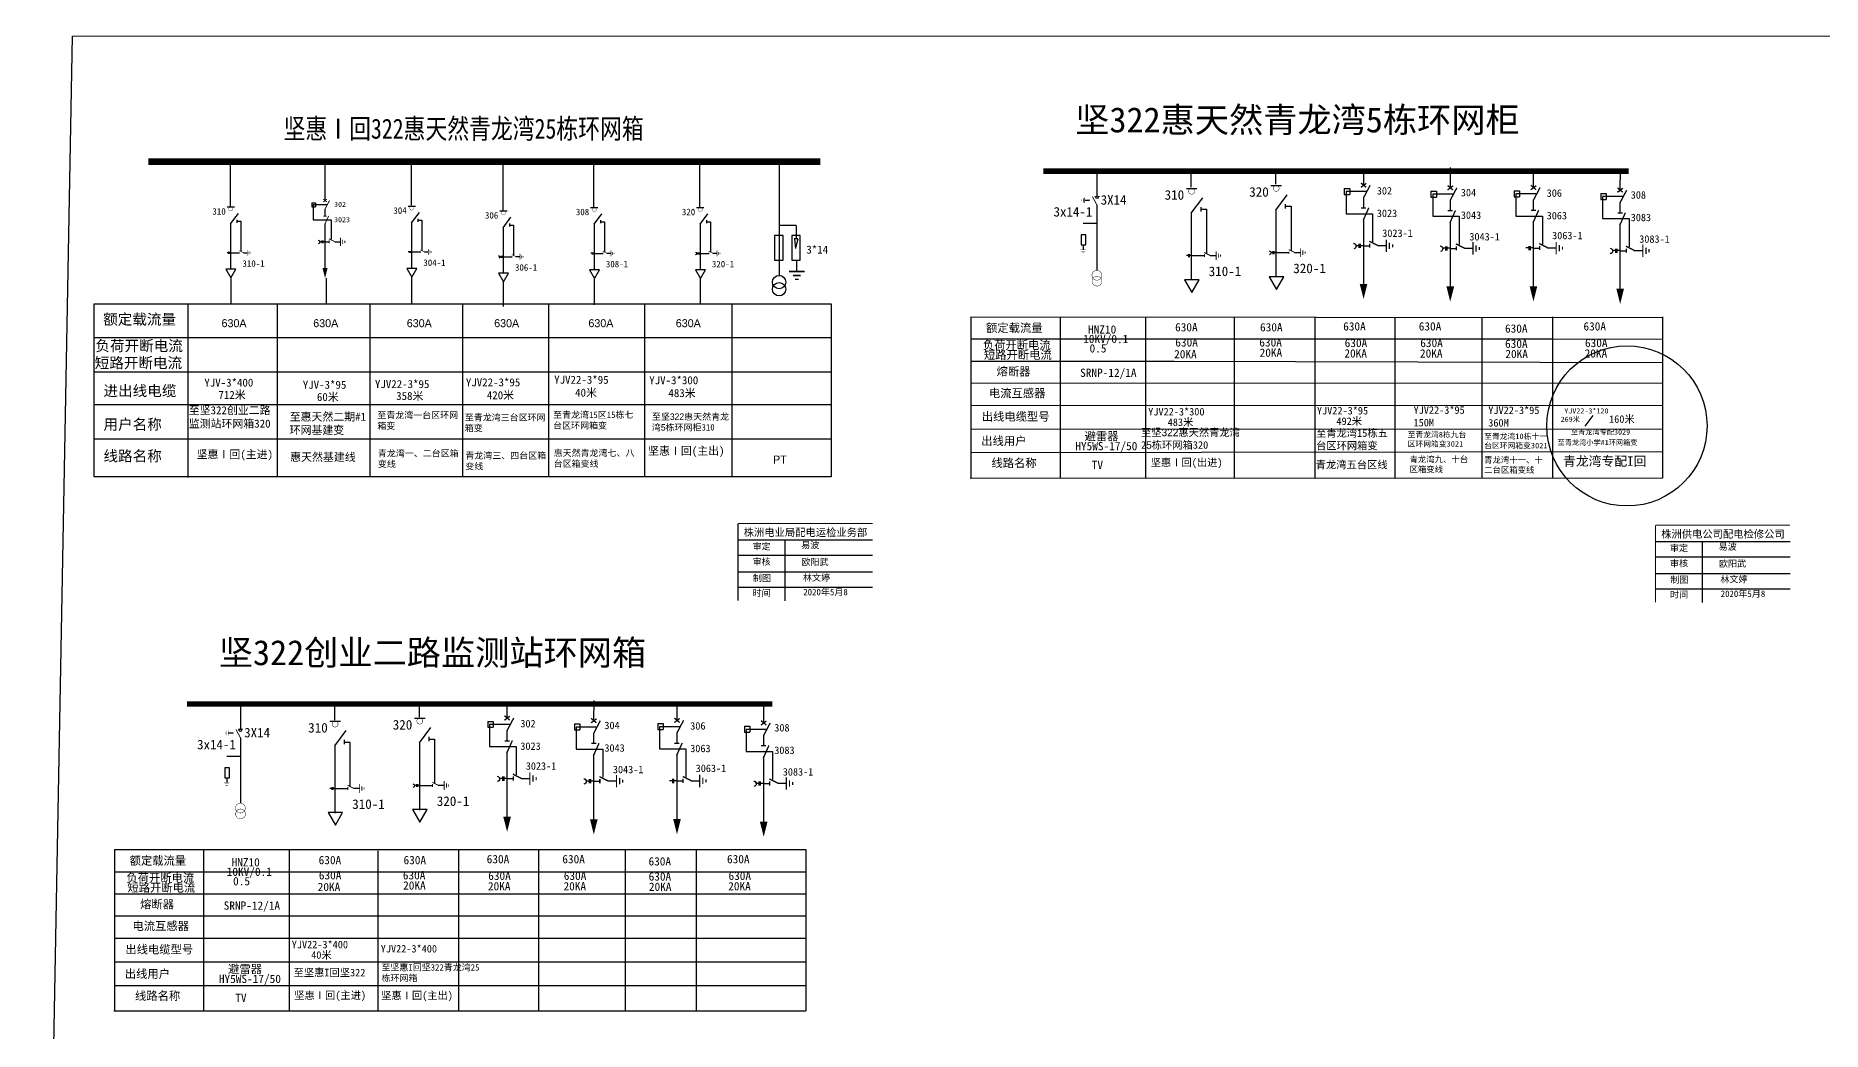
# Model space of a CAD drawing. Extents: x 151 to 891, y -387 to 78.
# Drawn here: x 151.3 to 569.2, y -154.5 to 78.4 of the extents above; entities that cross this region are included whole.
import ezdxf

# ---------------------------------------------------------------- set-up
doc = ezdxf.new("R2010")
doc.units = 0
doc.header["$LTSCALE"] = 0.774411
doc.linetypes.add('CENTER', pattern=[50.8, 31.75, -6.35, 6.35, -6.35])
doc.layers.get('0').update_dxf_attribs({"linetype": 'CONTINUOUS'})
doc.layers.add('1', color=7, linetype='CONTINUOUS')
doc.layers.add('2', color=7, linetype='CONTINUOUS')
doc.styles.add('HZ', font='')
doc.styles.add('ST', font='', dxfattribs={"width": 0.8})
doc.styles.get("Standard").update_dxf_attribs({"font": '', "height": 2.5})
doc.styles.add('字体', font='', dxfattribs={"height": 2.5})
doc.styles.add('宋体', font='simsun.ttc')
doc.styles.add('楷体_GB2312_txtstyle_3.00_0_0', font='', dxfattribs={"height": 3})
doc.styles.get('HZ').set_extended_font_data('SimSun')
doc.styles.get('ST').set_extended_font_data('SimSun')
doc.styles.get('Standard').set_extended_font_data('SimSun')
doc.styles.get('字体').set_extended_font_data('KaiTi_GB2312')
doc.styles.get('楷体_GB2312_txtstyle_3.00_0_0').set_extended_font_data('楷体_GB2312')

# ---------------------------------------------------------------- blocks, each defined once
blk = doc.blocks.new('JD')
for points in [[(-2, 0.2), (-2, -0.2), (2, 0.2), (2, -0.2)], [(1, -1.2), (1, -0.8), (-1, -1.2), (-1, -0.8)], [(-0.5, -1.8), (-0.5, -2.2), (0.5, -1.8), (0.5, -2.2)]]:
    blk.add_trace(points)

msp = doc.modelspace()

# ---------------------------------------------------------------- linework, layer by layer
at = {"color": 7}
for p, q in [((196.83, 38.5), (196.83, 48.9)), ((239.16, 38.7), (239.16, 49.09)), ((260.59, 37.58), (260.59, 48.36)), ((281.84, 38.37), (281.84, 48.76)), ((306.65, 38.37), (306.65, 49.15)), ((421.56, 42.93), (421.56, 46.26)), ((441.35, 43.63), (441.35, 46.96)), ((221.21, -81.71), (221.21, -78.38)), ((241, -81.01), (241, -77.68))]:
    msp.add_line(p, q, dxfattribs=at)
for p, q in [((218.91, 48.58), (218.91, 39.77)), ((399.49, 46.74), (399.49, 40.7)), ((461.85, 47.21), (461.85, 43.34)), ((482.14, 47.52), (482.12, 42.74)), ((501.59, 46.67), (501.59, 42.8)), ((521.88, 46.98), (521.86, 42.2)), ((420.42, 42.65), (422.9, 42.65)), ((440.21, 43.35), (442.69, 43.35)), ((457.37, 42.61), (458.63, 42.61)), ((457.37, 42.61), (457.37, 41.22)), ((457.77, 41.89), (457.77, 36.73)), ((462.48, 41.89), (457.77, 41.89)), ((458.63, 42.61), (458.63, 41.22)), ((477.65, 42.01), (478.91, 42.01)), ((477.65, 42.01), (477.65, 40.61)), ((478.91, 42.01), (478.91, 40.61)), ((497.11, 42.07), (498.37, 42.07)), ((497.11, 42.07), (497.11, 40.68)), ((498.37, 42.07), (498.37, 40.68)), ((196.05, 38.31), (197.75, 38.31)), ((215.86, 39.28), (216.72, 39.28)), ((215.86, 39.28), (215.86, 38.32)), ((215.86, 38.32), (216.72, 38.32)), ((216.13, 38.78), (216.13, 35.26)), ((219.34, 38.78), (216.13, 38.78)), ((216.72, 39.28), (216.72, 38.32)), ((218.91, 37.82), (218.91, 36.22)), ((238.38, 38.51), (240.08, 38.51)), ((281.07, 38.18), (282.76, 38.18)), ((305.87, 38.18), (307.57, 38.18)), ((397.77, 39.84), (396.65, 39.84)), ((399.49, 38.77), (399.49, 23.48)), ((423.78, 38.28), (423.78, 37.26)), ((423.81, 37.77), (425.12, 37.77)), ((425.12, 37.77), (425.12, 27.39)), ((443.57, 38.98), (443.57, 37.95)), ((443.6, 38.46), (444.91, 38.46)), ((444.91, 38.46), (444.91, 28.09)), ((457.37, 41.22), (458.63, 41.22)), ((461.85, 40.48), (461.85, 38.13)), ((477.65, 40.61), (478.91, 40.61)), ((478.05, 41.28), (478.05, 36.12)), ((482.75, 41.28), (478.05, 41.28)), ((482.12, 39.88), (482.12, 37.52)), ((497.11, 40.68), (498.37, 40.68)), ((497.51, 41.35), (497.51, 36.19)), ((502.21, 41.35), (497.51, 41.35)), ((501.59, 39.94), (501.59, 37.59)), ((517.39, 41.47), (518.64, 41.47)), ((517.39, 41.47), (517.39, 40.07)), ((517.39, 40.07), (518.64, 40.07)), ((517.79, 40.74), (517.79, 35.58)), ((522.49, 40.74), (517.79, 40.74)), ((518.64, 41.47), (518.64, 40.07)), ((521.86, 39.34), (521.86, 36.98)), ((198.34, 35.33), (198.34, 34.63)), ((198.36, 34.98), (199.26, 34.98)), ((199.26, 34.98), (199.26, 27.9)), ((216.13, 35.26), (220.37, 35.26)), ((218.91, 34.45), (218.91, 23.98)), ((220.37, 35.26), (220.37, 30.76)), ((240.68, 35.53), (240.68, 34.83)), ((240.69, 35.18), (241.59, 35.18)), ((241.59, 35.18), (241.59, 28.1)), ((259.81, 37.39), (261.51, 37.39)), ((262.1, 34.41), (262.1, 33.71)), ((262.12, 34.05), (263.02, 34.05)), ((263.02, 34.05), (263.02, 26.98)), ((283.36, 35.2), (283.36, 34.5)), ((283.38, 34.85), (284.28, 34.85)), ((284.28, 34.85), (284.28, 27.77)), ((308.17, 35.2), (308.17, 34.5)), ((308.18, 34.85), (309.08, 34.85)), ((309.08, 34.85), (309.08, 27.77)), ((396.32, 34.49), (399.49, 34.49)), ((457.77, 36.73), (463.98, 36.73)), ((461.85, 35.53), (461.85, 20.19)), ((463.98, 36.73), (463.98, 30.13)), ((478.05, 36.12), (484.25, 36.12)), ((482.12, 34.92), (482.12, 19.58)), ((484.25, 36.12), (484.25, 29.52)), ((497.51, 36.19), (503.72, 36.19)), ((501.59, 34.99), (501.59, 19.65)), ((503.72, 36.19), (503.72, 29.59)), ((517.79, 35.58), (523.99, 35.58)), ((521.86, 34.38), (521.86, 19.04)), ((523.99, 35.58), (523.99, 28.98)), ((218.91, 30.15), (219.9, 30.15)), ((221.19, 30.18), (222.54, 30.18)), ((396.32, 29.41), (396.32, 28.3)), ((465.19, 29.27), (467.17, 29.27)), ((196.88, 27.58), (198.93, 27.58)), ((199.84, 27.6), (200.78, 27.6)), ((239.21, 27.78), (241.26, 27.78)), ((242.17, 27.8), (243.11, 27.8)), ((260.64, 26.66), (262.69, 26.66)), ((263.6, 26.68), (264.54, 26.68)), ((281.9, 27.45), (283.95, 27.45)), ((284.86, 27.47), (285.8, 27.47)), ((306.7, 27.45), (308.76, 27.45)), ((309.66, 27.47), (310.61, 27.47)), ((329.23, 25.7), (329.23, 23.24)), ((421.63, 26.92), (424.64, 26.92)), ((425.97, 26.95), (427.36, 26.95)), ((441.42, 27.62), (444.44, 27.62)), ((445.76, 27.65), (447.15, 27.65)), ((461.85, 29.23), (463.3, 29.23)), ((482.12, 28.62), (483.57, 28.62)), ((485.47, 28.66), (487.44, 28.66)), ((501.59, 28.69), (503.04, 28.69)), ((504.93, 28.73), (506.91, 28.73)), ((521.86, 28.08), (523.31, 28.08)), ((525.21, 28.12), (527.18, 28.12)), ((370.02, 12.62), (370.02, -24.99)), ((390.89, 12.62), (390.89, -25.12)), ((410.9, 12.62), (410.9, -25.12)), ((506.07, 12.63), (506.07, -25.12)), ((531.78, 12.63), (531.78, -25.12)), ((431.6, 12.33), (431.6, -25.12)), ((450.48, 12.49), (450.48, -25.12)), ((469.21, 12.5), (469.21, -25.12)), ((489.53, 12.5), (489.53, -25.12)), ((370.02, 7.44), (506.01, 7.44)), ((506.07, 7.44), (531.97, 7.4)), ((164.93, -15.94), (337.37, -15.94)), ((199.14, -77.9), (199.14, -83.94)), ((261.5, -77.43), (261.5, -81.29)), ((281.79, -77.11), (281.77, -81.9)), ((301.24, -77.97), (301.24, -81.83)), ((321.53, -77.66), (321.51, -82.44)), ((220.07, -81.99), (222.55, -81.99)), ((239.86, -81.29), (242.34, -81.29)), ((257.02, -82.02), (258.28, -82.02)), ((257.02, -82.02), (257.02, -83.42)), ((257.02, -83.42), (258.28, -83.42)), ((257.42, -82.75), (257.42, -87.91)), ((262.12, -82.75), (257.42, -82.75)), ((258.28, -82.02), (258.28, -83.42)), ((277.3, -82.63), (278.55, -82.63)), ((277.3, -82.63), (277.3, -84.03)), ((277.7, -83.36), (277.7, -88.51)), ((282.4, -83.36), (277.7, -83.36)), ((278.55, -82.63), (278.55, -84.03)), ((296.76, -82.56), (298.02, -82.56)), ((296.76, -82.56), (296.76, -83.96)), ((297.16, -83.29), (297.16, -88.45)), ((301.86, -83.29), (297.16, -83.29)), ((298.02, -82.56), (298.02, -83.96)), ((317.04, -83.17), (318.29, -83.17)), ((317.04, -83.17), (317.04, -84.57)), ((318.29, -83.17), (318.29, -84.57)), ((197.42, -84.8), (196.3, -84.8)), ((199.14, -85.87), (199.14, -101.16)), ((223.43, -86.35), (223.43, -87.38)), ((223.46, -86.87), (224.77, -86.87)), ((224.77, -86.87), (224.77, -97.25)), ((243.22, -85.66), (243.22, -86.68)), ((243.25, -86.17), (244.56, -86.17)), ((244.56, -86.17), (244.56, -96.55)), ((261.5, -84.15), (261.5, -86.51)), ((277.3, -84.03), (278.55, -84.03)), ((281.77, -84.76), (281.77, -87.11)), ((296.76, -83.96), (298.02, -83.96)), ((301.24, -84.7), (301.24, -87.05)), ((317.04, -84.57), (318.29, -84.57)), ((317.44, -83.9), (317.44, -89.05)), ((322.14, -83.9), (317.44, -83.9)), ((321.51, -85.3), (321.51, -87.65)), ((195.97, -90.15), (199.14, -90.15)), ((257.42, -87.91), (263.63, -87.91)), ((261.5, -89.11), (261.5, -104.45)), ((263.63, -87.91), (263.63, -94.51)), ((277.7, -88.51), (283.9, -88.51)), ((281.77, -89.71), (281.77, -105.06)), ((283.9, -88.51), (283.9, -95.11)), ((297.16, -88.45), (303.37, -88.45)), ((301.24, -89.65), (301.24, -104.99)), ((303.37, -88.45), (303.37, -95.05)), ((317.44, -89.05), (323.64, -89.05)), ((321.51, -90.25), (321.51, -105.6)), ((323.64, -89.05), (323.64, -95.65)), ((195.97, -95.22), (195.97, -96.34)), ((261.5, -95.41), (262.95, -95.41)), ((264.84, -95.37), (266.82, -95.37)), ((281.77, -96.01), (283.22, -96.01)), ((285.12, -95.97), (287.09, -95.97)), ((301.24, -95.95), (302.69, -95.95)), ((304.58, -95.91), (306.56, -95.91)), ((221.28, -97.72), (224.29, -97.72)), ((225.62, -97.69), (227.01, -97.69)), ((241.07, -97.02), (244.09, -97.02)), ((245.41, -96.99), (246.8, -96.99)), ((321.51, -96.55), (322.96, -96.55)), ((324.86, -96.51), (326.83, -96.51)), ((169.67, -112.02), (169.67, -149.63)), ((190.54, -112.02), (190.54, -149.76)), ((210.55, -112.02), (210.55, -149.76)), ((231.25, -112.31), (231.25, -149.76)), ((250.12, -112.15), (250.12, -149.76)), ((268.86, -112.14), (268.86, -149.76)), ((289.18, -112.14), (289.18, -149.76)), ((305.72, -112.01), (305.72, -149.76)), ((331.43, -112.01), (331.43, -149.76)), ((169.67, -117.19), (305.66, -117.19)), ((305.72, -117.19), (331.43, -117.19))]:
    msp.add_line(p, q)
at = {"linetype": 'Continuous'}
for p, q in [((325.16, 48.58), (325.16, 22.37)), ((329.15, 33.98), (325.16, 33.98)), ((329.15, 33.98), (329.14, 30.87)), ((329.51, 30.81), (328.65, 30.81)), ((328.77, 30.81), (329.02, 28.59)), ((329.51, 30.74), (329.02, 28.71)), ((164.93, 15.63), (337.37, 15.63)), ((164.93, -24.86), (164.93, 15.63)), ((186.88, 15.47), (186.88, -24.99)), ((207.72, 15.6), (207.72, -24.86)), ((229.4, 15.6), (229.4, -24.86)), ((251.12, 15.55), (251.12, -24.86)), ((271.19, 15.63), (271.19, -24.86)), ((293.63, 15.63), (293.63, -24.86)), ((314.09, 15.63), (314.09, -24.86)), ((337.37, 15.68), (337.37, -24.81)), ((370.02, 12.63), (531.74, 12.45)), ((164.94, 7.75), (337.37, 7.75)), ((371.84, 7.44), (390.32, 7.44)), ((370.02, 2.27), (417.56, 2.27)), ((417.34, 2.27), (531.83, 1.91)), ((164.94, -0.24), (337.37, -0.24)), ((370.02, -2.9), (531.74, -2.87)), ((164.94, -7.94), (337.37, -7.94)), ((370.02, -8.14), (531.83, -8.09)), ((370.02, -13.65), (531.92, -13.59)), ((370.02, -19.15), (531.83, -18.9)), ((337.37, -24.85), (164.93, -24.86)), ((369.86, -25.12), (531.83, -25.03)), ((315.56, -39.56), (347.04, -39.56)), ((326.49, -39.56), (326.49, -53.86)), ((530.18, -39.94), (561.65, -39.94)), ((541.1, -39.94), (541.1, -54.24)), ((315.56, -43.14), (347.04, -43.14)), ((530.18, -43.52), (561.65, -43.52)), ((315.56, -47.05), (347.04, -47.05)), ((530.18, -47.44), (561.65, -47.44)), ((315.56, -50.64), (347.04, -50.64)), ((530.18, -51.02), (561.65, -51.02)), ((169.67, -112.01), (331.43, -112.01)), ((171.49, -117.19), (189.96, -117.19)), ((169.67, -122.37), (217.21, -122.37)), ((216.99, -122.37), (331.43, -122.37)), ((169.67, -127.54), (331.43, -127.54)), ((169.67, -132.77), (331.43, -132.77)), ((169.67, -138.29), (331.43, -138.29)), ((169.67, -143.79), (331.43, -143.79)), ((169.5, -149.76), (331.43, -149.76))]:
    msp.add_line(p, q, dxfattribs=at)
at = {"color": 0}
for p, q in [((196.84, 34.39), (196.84, 23.65)), ((239.18, 34.59), (239.18, 23.85)), ((260.6, 33.47), (260.6, 22.73)), ((281.86, 34.26), (281.86, 23.52)), ((306.67, 34.26), (306.67, 23.52)), ((421.58, 36.91), (421.58, 21.16)), ((441.37, 37.61), (441.37, 21.85)), ((221.23, -87.73), (221.23, -103.48)), ((241.02, -87.03), (241.02, -102.78))]:
    msp.add_line(p, q, dxfattribs=at)
at = {"linetype": 'CENTER'}
for p, q in [((196.87, 21.59), (196.87, 15.56)), ((219.24, 21.64), (219.24, 15.62)), ((239.2, 21.79), (239.2, 15.76)), ((260.61, 21.05), (260.61, 15.02)), ((281.89, 21.45), (281.89, 15.43)), ((306.67, 21.84), (306.67, 15.82))]:
    msp.add_line(p, q, dxfattribs=at)
at = {"color": 0, "linetype": 'Continuous'}
msp.add_line((515.53, -10.49), (513.67, -12.97), dxfattribs=at)
at = {"linetype": 'Continuous'}
for points in [[(159.9, 78.24), (886.38, 78.36), (891.32, -387.4), (151.26, -385.76)], [(326.11, 31.65), (324.1, 31.65), (324.1, 25.89), (326.11, 25.89)], [(330.12, 31.65), (328.11, 31.65), (328.11, 25.88), (330.12, 25.88)]]:
    msp.add_lwpolyline(points, close=True, dxfattribs=at)
for points, const_width in [([(386.99, 46.69), (523.92, 46.69)], 1.28), ([(420.42, 42.65), (422.9, 42.65)], 0.211), ([(440.21, 43.35), (442.69, 43.35)], 0.211), ([(461.25, 42.87), (462.53, 43.83)], 0.314), ([(461.26, 43.92), (462.49, 42.9)], 0.314), ([(461.85, 40.4), (463.42, 43.38)], 0.314), ([(481.52, 42.27), (482.8, 43.23)], 0.314), ([(481.53, 43.32), (482.77, 42.29)], 0.314), ([(482.12, 39.8), (483.69, 42.78)], 0.314), ([(500.99, 42.33), (502.27, 43.29)], 0.314), ([(501, 43.38), (502.23, 42.36)], 0.314), ([(501.59, 39.86), (503.16, 42.84)], 0.314), ([(521.26, 41.73), (522.54, 42.69)], 0.314), ([(521.27, 42.78), (522.51, 41.75)], 0.314), ([(521.86, 39.26), (523.43, 42.24)], 0.314), ([(196.05, 38.31), (197.75, 38.31)], 0.144), ([(218.5, 39.45), (219.38, 40.11)], 0.214), ([(218.51, 40.17), (219.35, 39.47)], 0.214), ([(218.91, 37.77), (219.98, 39.8)], 0.214), ([(238.38, 38.51), (240.08, 38.51)], 0.144), ([(281.07, 38.18), (282.76, 38.18)], 0.144), ([(305.87, 38.18), (307.57, 38.18)], 0.144), ([(395.99, 40.08), (395.99, 39.62)], 0.0908), ([(396.32, 40.35), (396.32, 39.37)], 0.0908), ([(396.64, 40.5), (396.64, 39.22)], 0.0908), ([(397.77, 40.06), (397.77, 39.61)], 0.0908), ([(399.49, 38.77), (398.45, 40.74)], 0.208), ([(400.12, 40.77), (398.89, 40.78)], 0.208), ([(461.28, 38.05), (462.45, 38.05)], 0.314), ([(461.78, 35.15), (463.1, 38.11)], 0.314), ([(482.06, 34.54), (483.38, 37.51)], 0.314), ([(501.02, 37.51), (502.19, 37.51)], 0.314), ([(501.52, 34.61), (502.84, 37.57)], 0.314), ([(218.53, 36.16), (219.32, 36.16)], 0.214), ([(218.87, 34.18), (219.77, 36.21)], 0.214), ([(259.81, 37.39), (261.51, 37.39)], 0.144), ([(481.56, 37.44), (482.72, 37.44)], 0.314), ([(521.3, 36.9), (522.46, 36.9)], 0.314), ([(521.8, 34), (523.12, 36.97)], 0.314), ([(219.85, 30.86), (221.28, 30.15)], 0.214), ([(219.9, 30.48), (219.9, 29.82)], 0.214), ([(463.22, 30.28), (465.31, 29.23)], 0.314), ([(463.3, 29.71), (463.3, 28.75)], 0.314), ([(483.49, 29.67), (485.59, 28.62)], 0.314), ([(483.57, 29.11), (483.57, 28.14)], 0.314), ([(502.96, 29.74), (505.05, 28.69)], 0.314), ([(503.04, 29.17), (503.04, 28.21)], 0.314), ([(523.23, 29.13), (525.33, 28.08)], 0.314), ([(198.89, 28.08), (199.9, 27.58)], 0.15), ([(198.93, 27.81), (198.93, 27.35)], 0.15), ([(241.23, 28.28), (242.23, 27.78)], 0.15), ([(241.26, 28.01), (241.26, 27.55)], 0.15), ([(262.65, 27.16), (263.66, 26.66)], 0.15), ([(262.69, 26.89), (262.69, 26.43)], 0.15), ([(283.91, 27.95), (284.91, 27.45)], 0.15), ([(283.95, 27.68), (283.95, 27.22)], 0.15), ([(308.72, 27.96), (309.72, 27.45)], 0.15), ([(308.76, 27.69), (308.76, 27.22)], 0.15), ([(395.66, 28.29), (396.93, 28.29)], 0.0908), ([(395.81, 27.96), (396.78, 27.96)], 0.0908), ([(396.08, 27.56), (396.53, 27.56)], 0.0908), ([(424.59, 27.65), (426.06, 26.92)], 0.22), ([(424.64, 27.26), (424.64, 26.58)], 0.22), ([(444.38, 28.35), (445.85, 27.62)], 0.22), ([(444.44, 27.96), (444.44, 27.28)], 0.22), ([(523.31, 28.57), (523.31, 27.6)], 0.314), ([(186.64, -77.95), (323.57, -77.95)], 1.28), ([(220.07, -81.99), (222.55, -81.99)], 0.211), ([(239.86, -81.29), (242.34, -81.29)], 0.211), ([(260.9, -81.76), (262.17, -80.81)], 0.314), ([(260.91, -80.71), (262.14, -81.74)], 0.314), ([(261.5, -84.23), (263.07, -81.25)], 0.314), ([(281.17, -82.37), (282.45, -81.41)], 0.314), ([(281.18, -81.32), (282.42, -82.35)], 0.314), ([(281.77, -84.84), (283.34, -81.86)], 0.314), ([(300.64, -82.3), (301.91, -81.35)], 0.314), ([(300.65, -81.25), (301.88, -82.28)], 0.314), ([(301.24, -84.78), (302.81, -81.79)], 0.314), ([(320.91, -82.91), (322.19, -81.95)], 0.314), ([(320.92, -81.86), (322.16, -82.89)], 0.314), ([(321.51, -85.38), (323.08, -82.4)], 0.314), ([(195.64, -84.56), (195.64, -85.01)], 0.0908), ([(195.97, -84.29), (195.97, -85.26)], 0.0908), ([(196.29, -84.14), (196.29, -85.41)], 0.0908), ([(197.42, -84.57), (197.42, -85.03)], 0.0908), ([(199.14, -85.87), (198.1, -83.9)], 0.208), ([(199.77, -83.86), (198.54, -83.86)], 0.208), ([(260.93, -86.59), (262.1, -86.59)], 0.314), ([(261.43, -89.49), (262.75, -86.52)], 0.314), ([(281.21, -87.2), (282.37, -87.2)], 0.314), ([(281.71, -90.1), (283.03, -87.13)], 0.314), ([(300.67, -87.13), (301.84, -87.13)], 0.314), ([(301.17, -90.03), (302.49, -87.07)], 0.314), ([(320.95, -87.74), (322.11, -87.74)], 0.314), ([(321.45, -90.64), (322.77, -87.67)], 0.314), ([(262.87, -94.36), (264.96, -95.41)], 0.314), ([(262.95, -94.92), (262.95, -95.89)], 0.314), ([(283.14, -94.97), (285.24, -96.01)], 0.314), ([(283.22, -95.53), (283.22, -96.5)], 0.314), ([(302.61, -94.9), (304.7, -95.95)], 0.314), ([(302.69, -95.46), (302.69, -96.43)], 0.314), ([(322.88, -95.51), (324.98, -96.55)], 0.314), ([(322.96, -96.07), (322.96, -97.04)], 0.314), ([(195.31, -96.35), (196.58, -96.35)], 0.0908), ([(195.46, -96.67), (196.43, -96.67)], 0.0908), ([(195.73, -97.07), (196.18, -97.07)], 0.0908), ([(224.24, -96.98), (225.71, -97.72)], 0.22), ([(224.29, -97.38), (224.29, -98.06)], 0.22), ([(244.03, -96.29), (245.5, -97.02)], 0.22), ([(244.09, -96.68), (244.09, -97.36)], 0.22)]:
    msp.add_lwpolyline(points, dxfattribs=dict(const_width=const_width))
for points, const_width in [([(420.96, 41.96, 1), (422.34, 41.96, 1)], 0.106), ([(440.75, 42.65, 1), (442.13, 42.65, 1)], 0.106), ([(196.42, 37.84, 1), (197.36, 37.84, 1)], 0.072), ([(238.75, 38.04, 1), (239.69, 38.04, 1)], 0.072), ([(281.44, 37.7, 1), (282.38, 37.7, 1)], 0.072), ([(306.24, 37.71, 1), (307.18, 37.71, 1)], 0.072), ([(260.18, 36.91, 1), (261.12, 36.91, 1)], 0.072), ([(400.64, 22.33, -1), (398.34, 22.33, -1)], 0.0972), ([(400.67, 20.95, -1), (398.37, 20.95, -1)], 0.0972), ([(220.61, -82.68, 1), (221.98, -82.68, 1)], 0.106), ([(240.4, -81.98, 1), (241.78, -81.98, 1)], 0.106), ([(200.29, -102.31, -1), (197.99, -102.31, -1)], 0.0972), ([(200.32, -103.68, -1), (198.02, -103.68, -1)], 0.0972)]:
    msp.add_lwpolyline(points, format="xyb", close=True, dxfattribs=dict(const_width=const_width))
for points, format in [([(396.32, 34.49, 0, 0, 0), (396.32, 31.16, 0.303, 0, 0), (396.32, 30.08, 0, 0, 0)], "xyseb"), ([(217.36, 30.53, -0.877934), (217.37, 29.66)], "xyb"), ([(459.56, 29.79, -0.877934), (459.59, 28.51)], "xyb"), ([(259.55, 26.92, -0.877934), (259.56, 26.32)], "xyb"), ([(305.61, 27.72, -0.877934), (305.62, 27.11)], "xyb"), ([(439.82, 28.01, -0.877934), (439.84, 27.11)], "xyb"), ([(479.84, 29.18, -0.877934), (479.86, 27.91)], "xyb"), ([(519.58, 28.64, -0.877934), (519.6, 27.36)], "xyb"), ([(218.94, 24.06, 1.22, 0, 0), (218.94, 21.64, 0, 0, 0)], "xyseb"), ([(461.88, 20.31, 1.79, 0, 0), (461.88, 16.76, 0, 0, 0)], "xyseb"), ([(482.16, 19.7, 1.79, 0, 0), (482.16, 16.15, 0, 0, 0)], "xyseb"), ([(501.62, 19.77, 1.79, 0, 0), (501.62, 16.22, 0, 0, 0)], "xyseb"), ([(521.9, 19.16, 1.79, 0, 0), (521.9, 15.61, 0, 0, 0)], "xyseb"), ([(195.97, -90.15, 0, 0, 0), (195.97, -93.48, 0.303, 0, 0), (195.97, -94.56, 0, 0, 0)], "xyseb"), ([(259.21, -94.85, -0.877934), (259.24, -96.13)], "xyb"), ([(279.49, -95.46, -0.877934), (279.51, -96.73)], "xyb"), ([(319.23, -96, -0.877934), (319.25, -97.27)], "xyb"), ([(239.47, -96.63, -0.877934), (239.49, -97.52)], "xyb"), ([(261.53, -104.33, 1.79, 0, 0), (261.53, -107.88, 0, 0, 0)], "xyseb"), ([(281.81, -104.94, 1.79, 0, 0), (281.81, -108.49, 0, 0, 0)], "xyseb"), ([(301.27, -104.87, 1.79, 0, 0), (301.27, -108.42, 0, 0, 0)], "xyseb"), ([(321.55, -105.48, 1.79, 0, 0), (321.55, -109.03, 0, 0, 0)], "xyseb")]:
    msp.add_lwpolyline(points, format=format)
for points in [[(218.19, 30.16), (217.74, 30.16)], [(218.19, 30.46), (218.19, 29.81)], [(218.39, 30.46), (218.39, 29.81)], [(218.91, 30.16), (218.39, 30.16)], [(396.92, 31.76), (395.81, 31.76), (395.81, 29.41), (396.92, 29.41), (396.92, 31.73)], [(460.79, 29.69), (460.79, 28.73)], [(461.08, 29.69), (461.08, 28.73)], [(196.37, 27.59), (196.06, 27.59)], [(196.37, 27.8), (196.37, 27.34)], [(196.51, 27.8), (196.51, 27.34)], [(196.88, 27.59), (196.51, 27.59)], [(238.71, 27.79), (238.39, 27.79)], [(238.71, 28), (238.71, 27.54)], [(238.85, 28), (238.85, 27.54)], [(239.21, 27.79), (238.85, 27.79)], [(260.13, 26.67), (259.82, 26.67)], [(260.13, 26.88), (260.13, 26.42)], [(260.27, 26.88), (260.27, 26.42)], [(260.64, 26.67), (260.27, 26.67)], [(281.39, 27.46), (281.08, 27.46)], [(281.39, 27.67), (281.39, 27.21)], [(281.53, 27.67), (281.53, 27.21)], [(281.9, 27.46), (281.53, 27.46)], [(306.2, 27.46), (305.88, 27.46)], [(306.2, 27.67), (306.2, 27.22)], [(306.34, 27.67), (306.34, 27.22)], [(306.7, 27.46), (306.34, 27.46)], [(420.89, 26.93), (420.43, 26.93)], [(420.89, 27.24), (420.89, 26.57)], [(421.1, 27.24), (421.1, 26.57)], [(421.63, 26.93), (421.1, 26.93)], [(440.68, 27.63), (440.22, 27.63)], [(440.68, 27.94), (440.68, 27.27)], [(440.89, 27.94), (440.89, 27.27)], [(441.42, 27.63), (440.89, 27.63)], [(460.79, 29.25), (460.13, 29.25)], [(461.84, 29.25), (461.08, 29.25)], [(481.06, 28.64), (480.4, 28.64)], [(481.06, 29.08), (481.06, 28.13)], [(481.36, 29.08), (481.36, 28.13)], [(482.12, 28.64), (481.36, 28.64)], [(500.53, 28.71), (499.87, 28.71)], [(500.53, 29.15), (500.53, 28.19)], [(500.82, 29.15), (500.82, 28.19)], [(501.58, 28.71), (500.82, 28.71)], [(520.8, 28.1), (520.14, 28.1)], [(520.8, 28.54), (520.8, 27.58)], [(521.1, 28.54), (521.1, 27.58)], [(521.86, 28.1), (521.1, 28.1)], [(196.57, -92.88), (195.46, -92.88), (195.46, -95.22), (196.57, -95.22), (196.57, -92.91)], [(260.44, -95.39), (259.78, -95.39)], [(260.44, -94.95), (260.44, -95.91)], [(260.73, -94.95), (260.73, -95.91)], [(261.49, -95.39), (260.73, -95.39)], [(280.71, -96), (280.05, -96)], [(280.71, -95.56), (280.71, -96.51)], [(281.01, -95.56), (281.01, -96.51)], [(281.77, -96), (281.01, -96)], [(300.18, -95.93), (299.52, -95.93)], [(300.18, -95.49), (300.18, -96.45)], [(300.47, -95.49), (300.47, -96.45)], [(301.23, -95.93), (300.47, -95.93)], [(320.45, -96.1), (320.45, -97.05)], [(320.75, -96.1), (320.75, -97.05)], [(220.54, -97.71), (220.08, -97.71)], [(220.54, -97.4), (220.54, -98.07)], [(220.75, -97.4), (220.75, -98.07)], [(221.28, -97.71), (220.75, -97.71)], [(240.33, -97.01), (239.87, -97.01)], [(240.33, -96.7), (240.33, -97.37)], [(240.54, -96.7), (240.54, -97.37)], [(241.07, -97.01), (240.54, -97.01)], [(320.45, -96.54), (319.79, -96.54)], [(321.51, -96.54), (320.75, -96.54)]]:
    msp.add_lwpolyline(points)
at = {"color": 7}
for points in [[(196.92, 21.71), (198.09, 23.74), (195.75, 23.74)], [(239.25, 21.91), (240.43, 23.94), (238.08, 23.94)], [(260.68, 20.79), (261.85, 22.82), (259.51, 22.82)], [(281.94, 21.58), (283.11, 23.61), (280.77, 23.61)], [(306.75, 21.58), (307.92, 23.61), (305.57, 23.61)], [(421.7, 18.31), (423.41, 21.29), (419.98, 21.29)], [(441.49, 19.01), (443.21, 21.98), (439.77, 21.98)], [(221.35, -106.33), (223.06, -103.35), (219.63, -103.35)], [(241.14, -105.63), (242.86, -102.65), (239.42, -102.65)]]:
    msp.add_lwpolyline(points, close=True, dxfattribs=at)
at = {"linetype": 'Continuous', "const_width": 0.252}
for points in [[(315.54, -35.77), (315.54, -53.8)], [(315.56, -35.77), (347.04, -35.77)], [(530.16, -36.15), (530.16, -54.18)], [(530.18, -36.15), (561.65, -36.15)]]:
    msp.add_lwpolyline(points, dxfattribs=at)
for centre in [(399.49, 40.54), (199.14, -84.09)]:
    msp.add_circle(centre, 0.271)
at = {"linetype": 'Continuous'}
for centre in [(325.16, 20.72), (325.16, 19.07)]:
    msp.add_circle(centre, 1.57, dxfattribs=at)
at = {"color": 1, "linetype": 'Continuous'}
msp.add_circle((523.49, -12.91), 18.73, dxfattribs=at)
for points in [[(331.12, 23.39), (331.12, 23.02), (327.48, 23.39), (327.48, 23.02)], [(328.39, 22.11), (328.39, 22.48), (330.21, 22.11), (330.21, 22.48)], [(329.76, 21.56), (329.76, 21.2), (328.84, 21.56), (328.84, 21.2)]]:
    msp.add_trace(points)
at = {"layer": '1', "const_width": 1.56}
msp.add_lwpolyline([(177.57, 48.9), (334.8, 48.9)], dxfattribs=at)
at = {"layer": '1'}
for points in [[(217.35, 30.54, -0.877934), (217.37, 29.67)], [(459.56, 29.8, -0.877934), (459.58, 28.53)], [(259.55, 26.93, -0.877934), (259.56, 26.32)], [(305.61, 27.73, -0.877934), (305.62, 27.12)], [(439.82, 28.02, -0.877934), (439.84, 27.12)], [(479.83, 29.2, -0.877934), (479.86, 27.92)], [(519.57, 28.65, -0.877934), (519.6, 27.38)], [(259.21, -94.84, -0.877934), (259.23, -96.11)], [(279.48, -95.44, -0.877934), (279.51, -96.72)], [(319.22, -95.98, -0.877934), (319.25, -97.26)], [(239.47, -96.62, -0.877934), (239.49, -97.51)]]:
    msp.add_lwpolyline(points, format="xyb", dxfattribs=at)
at = {"layer": '2'}
for p, q in [((421.58, 36.89), (424.25, 40.45)), ((441.37, 37.58), (444.04, 41.15)), ((196.84, 34.38), (198.66, 36.81)), ((239.18, 34.58), (241, 37.01)), ((260.6, 33.46), (262.42, 35.89)), ((281.86, 34.25), (283.68, 36.68)), ((306.67, 34.25), (308.49, 36.68)), ((241.02, -87.05), (243.69, -83.49)), ((221.23, -87.75), (223.9, -84.19))]:
    msp.add_line(p, q, dxfattribs=at)

# ---------------------------------------------------------------- block references
at = {"rotation": 90}
for p, xscale, yscale, zscale in [((222.56, 30.14), 0.5003581618962016, 0.5003581618962016, 0.5003581622976833), ((467.2, 29.22), 0.7337528235242883, 0.7337528235242883, 0.7337528241130435), ((487.47, 28.61), 0.7337528235242883, 0.7337528235242883, 0.7337528241130435), ((506.94, 28.67), 0.7337528235242883, 0.7337528235242883, 0.7337528241130435), ((527.21, 28.07), 0.7337528235242883, 0.7337528235242883, 0.7337528241130435), ((200.8, 27.57), 0.3507343991677772, 0.3507343991677772, 0.3507343992299833), ((243.13, 27.77), 0.3507343991677772, 0.3507343991677772, 0.3507343992299833), ((264.56, 26.65), 0.3507343991677772, 0.3507343991677772, 0.3507343992299833), ((285.81, 27.44), 0.3507343991677772, 0.3507343991677772, 0.3507343992299833), ((310.62, 27.45), 0.3507343991677772, 0.3507343991677772, 0.3507343992299833), ((427.38, 26.91), 0.5143362800781865, 0.5143362800781865, 0.5143362801694091), ((447.17, 27.61), 0.5143362800781865, 0.5143362800781865, 0.5143362801694091), ((246.82, -97.03), 0.514336280078183, 0.514336280078183, 0.5143362801694091), ((266.85, -95.42), 0.7337528235242843, 0.7337528235242843, 0.7337528241130435), ((287.12, -96.03), 0.7337528235242843, 0.7337528235242843, 0.7337528241130435), ((306.58, -95.96), 0.7337528235242843, 0.7337528235242843, 0.7337528241130435), ((326.86, -96.57), 0.7337528235242843, 0.7337528235242843, 0.7337528241130435), ((227.03, -97.73), 0.514336280078183, 0.514336280078183, 0.5143362801694091)]:
    msp.add_blockref('JD', p, dxfattribs=dict(at, xscale=xscale, yscale=yscale, zscale=zscale))

# ---------------------------------------------------------------- texts
at = {"color": 0}
for s, height, p in [('310', 2.241, (415.34, 40)), ('320', 2.241, (435.13, 40.7)), ('310', 1.528, (192.59, 36.5)), ('304', 1.528, (234.92, 36.7)), ('308', 1.528, (277.61, 36.37)), ('320', 1.528, (302.41, 36.37)), ('3x14-1', 2.22, (389.36, 36.07)), ('3X14', 2.22, (400.38, 38.86)), ('306', 1.528, (256.35, 35.58)), ('310-1', 1.528, (199.61, 24.31)), ('304-1', 1.528, (241.94, 24.51)), ('308-1', 1.528, (284.63, 24.18)), ('320-1', 1.528, (309.43, 24.18)), ('306-1', 1.528, (263.37, 23.39)), ('310-1', 2.241, (425.64, 22.13)), ('320-1', 2.241, (445.43, 22.82)), ('3X14', 2.22, (200.03, -85.77)), ('310', 2.241, (214.99, -84.64)), ('320', 2.241, (234.78, -83.94)), ('3x14-1', 2.22, (189.01, -88.57)), ('310-1', 2.241, (225.29, -102.51)), ('320-1', 2.241, (245.08, -101.81))]:
    msp.add_text(s, height=height, dxfattribs=at).set_placement(p)
for s, height, style, p in [('302', 1.747, '宋体', (464.98, 41.22)), ('304', 1.747, '宋体', (484.64, 40.79)), ('306', 1.747, '宋体', (504.72, 40.68)), ('308', 1.747, '宋体', (524.38, 40.25)), ('302', 1.191, '宋体', (221.05, 38.33)), ('3023', 1.747, '宋体', (464.98, 35.95)), ('3023', 1.191, '宋体', (221.05, 34.73)), ('3043', 1.747, '宋体', (484.64, 35.52)), ('3063', 1.747, '宋体', (504.72, 35.41)), ('3083', 1.747, '宋体', (524.38, 34.98)), ('3023-1', 1.747, '宋体', (466.25, 31.3)), ('3043-1', 1.747, '宋体', (486.63, 30.47)), ('3063-1', 1.747, '宋体', (505.99, 30.76)), ('3083-1', 1.747, '宋体', (526.37, 29.93)), ('额定载流量', 1.939, 'HZ', (373.57, 9.04)), ('10KV/0.1', 1.939, 'HZ', (396.29, 6.47)), ('HNZ10', 1.939, 'HZ', (397.43, 8.68)), ('630A', 1.939, 'HZ', (417.79, 9.2)), ('630A', 1.939, 'HZ', (437.66, 9.2)), ('630A', 1.939, 'HZ', (457.11, 9.41)), ('630A', 1.939, 'HZ', (474.79, 9.41)), ('630A', 1.939, 'HZ', (494.96, 8.9)), ('630A', 1.939, 'HZ', (513.32, 9.41)), ('负荷开断电流', 1.939, 'HZ', (372.81, 5.04)), ('短路开断电流', 1.939, 'HZ', (373.06, 2.74)), ('0.5', 1.939, 'HZ', (397.78, 4.26)), ('20KA', 1.939, 'HZ', (417.57, 2.91)), ('630A', 1.939, 'HZ', (417.84, 5.65)), ('630A', 1.939, 'HZ', (437.49, 5.65)), ('20KA', 1.939, 'HZ', (437.56, 3.26)), ('20KA', 1.939, 'HZ', (457.39, 3.08)), ('630A', 1.939, 'HZ', (457.46, 5.52)), ('20KA', 1.939, 'HZ', (475.07, 3.08)), ('630A', 1.939, 'HZ', (475.14, 5.52)), ('630A', 1.939, 'HZ', (494.98, 5.35)), ('20KA', 1.939, 'HZ', (495.05, 2.96)), ('20KA', 1.939, 'HZ', (513.6, 3.08)), ('630A', 1.939, 'HZ', (513.67, 5.52)), ('熔断器', 1.939, 'HZ', (376.03, -1.14)), ('电流互感器', 1.939, 'HZ', (374.24, -6.23)), ('出线电缆型号', 1.939, 'HZ', (372.57, -11.71)), ('出线用户', 1.939, 'HZ', (372.44, -17.42)), ('避雷器', 1.939, 'HZ', (396.61, -16.3)), ('线路名称', 1.939, 'HZ', (374.83, -22.57)), ('TV', 1.939, 'HZ', (398.29, -23.02)), ('302', 1.747, '宋体', (264.63, -83.42)), ('304', 1.747, '宋体', (284.29, -83.84)), ('306', 1.747, '宋体', (304.37, -83.96)), ('308', 1.747, '宋体', (324.03, -84.39)), ('3023', 1.747, '宋体', (264.63, -88.69)), ('3043', 1.747, '宋体', (284.29, -89.12)), ('3063', 1.747, '宋体', (304.37, -89.23)), ('3023-1', 1.747, '宋体', (265.9, -93.34)), ('3083', 1.747, '宋体', (324.03, -89.66)), ('3043-1', 1.747, '宋体', (286.28, -94.16)), ('3063-1', 1.747, '宋体', (305.64, -93.88)), ('3083-1', 1.747, '宋体', (326.02, -94.71)), ('额定载流量', 1.939, 'HZ', (173.22, -115.59)), ('10KV/0.1', 1.939, 'HZ', (195.94, -118.17)), ('HNZ10', 1.939, 'HZ', (197.08, -115.95)), ('630A', 1.939, 'HZ', (217.44, -115.44)), ('630A', 1.939, 'HZ', (237.3, -115.44)), ('630A', 1.939, 'HZ', (256.76, -115.22)), ('630A', 1.939, 'HZ', (274.44, -115.22)), ('630A', 1.939, 'HZ', (294.61, -115.74)), ('630A', 1.939, 'HZ', (312.97, -115.22)), ('负荷开断电流', 1.939, 'HZ', (172.46, -119.6)), ('短路开断电流', 1.939, 'HZ', (172.71, -121.89)), ('0.5', 1.939, 'HZ', (197.43, -120.38)), ('20KA', 1.939, 'HZ', (217.22, -121.72)), ('630A', 1.939, 'HZ', (217.49, -118.99)), ('630A', 1.939, 'HZ', (237.14, -118.99)), ('20KA', 1.939, 'HZ', (237.21, -121.38)), ('20KA', 1.939, 'HZ', (257.04, -121.56)), ('630A', 1.939, 'HZ', (257.11, -119.12)), ('20KA', 1.939, 'HZ', (274.72, -121.56)), ('630A', 1.939, 'HZ', (274.79, -119.12)), ('630A', 1.939, 'HZ', (294.63, -119.28)), ('20KA', 1.939, 'HZ', (294.7, -121.68)), ('20KA', 1.939, 'HZ', (313.25, -121.56)), ('630A', 1.939, 'HZ', (313.32, -119.12)), ('熔断器', 1.939, 'HZ', (175.68, -125.78)), ('电流互感器', 1.939, 'HZ', (173.89, -130.86)), ('出线电缆型号', 1.939, 'HZ', (172.22, -136.35)), ('出线用户', 1.939, 'HZ', (172.09, -142.06)), ('避雷器', 1.939, 'HZ', (196.26, -140.93)), ('线路名称', 1.939, 'HZ', (174.48, -147.21)), ('TV', 1.939, 'HZ', (197.94, -147.65))]:
    msp.add_text(s, height=height, dxfattribs=dict(style=style)).set_placement(p)
for s, height, p in [('3*14', 1.875, (331.52, 27.39)), ('HY5WS-17/50', 1.9395, (394.45, -18.6)), ('HY5WS-17/50', 1.9395, (194.1, -143.23))]:
    msp.add_text(s, height=height).set_placement(p)
at = {"linetype": 'Continuous'}
for s, p in [('额定载流量', (167.04, 10.78)), ('负荷开断电流', (165.21, 4.58)), ('短路开断电流', (165.05, 0.6)), ('进出线电缆', (167.11, -5.95)), ('用户名称', (167.11, -13.8)), ('线路名称', (167.11, -21.2))]:
    msp.add_text(s, height=2.5, dxfattribs=at).set_placement(p)
at = {"color": 0, "linetype": 'Continuous', "char_height": 5.8658, "width": 127.6041, "attachment_point": 1, "style": '字体'}
for s, insert in [('{\\fSimSun|b0|i0|c134|p2;坚}322{\\fSimSun|b0|i0|c134|p2;惠天然青龙湾}5{\\fSimSun|b0|i0|c134|p2;栋环网柜}', (394.43, 61.62)), ('{\\fSimSun|b0|i0|c134|p2;坚}322{\\fSimSun|b0|i0|c134|p2;创业二路监测站环网箱}', (194.08, -63.01))]:
    msp.add_mtext(s, dxfattribs=dict(at, insert=insert))
at = {"linetype": 'Continuous', "attachment_point": 1}
for s, insert, char_height, width, style in [('{\\f\uffbfﾬￌﾣﾤ_GB2312|b0|i0|c134|p49;630A}', (194.73, 12.05), 1.8715, 14.7835, '字体'), ('{\\f\uffbfﾬￌﾣﾤ_GB2312|b0|i0|c134|p49;630A}', (216.18, 12.05), 1.8715, 14.7835, '字体'), ('{\\f\uffbfﾬￌﾣﾤ_GB2312|b0|i0|c134|p49;630A}', (238.06, 12.05), 1.8715, 14.7835, '字体'), ('{\\f\uffbfﾬￌﾣﾤ_GB2312|b0|i0|c134|p49;630A}', (258.5, 12.05), 1.8715, 14.7835, '字体'), ('{\\f\uffbfﾬￌﾣﾤ_GB2312|b0|i0|c134|p49;630A}', (280.55, 12.05), 1.8715, 14.7835, '字体'), ('{\\f\uffbfﾬￌﾣﾤ_GB2312|b0|i0|c134|p49;630A}', (300.99, 12.05), 1.8715, 14.7835, '字体'), ('YJV-3*400', (190.7, -1.85), 1.872, 10.0239, '字体'), ('YJV-3*95', (213.73, -2.35), 1.872, 10.0239, '字体'), ('YJV22-3*95', (230.61, -2.19), 1.872, 10.0239, '字体'), ('YJV22-3*95', (251.88, -1.78), 1.872, 10.0239, '字体'), ('YJV22-3*95', (272.54, -1.18), 1.872, 10.0239, '字体'), ('40{\\fSimSun|b0|i0|c134|p2;米}', (277.44, -4.19), 1.8715, 10.0239, '字体'), ('YJV-3*300', (294.78, -1.29), 1.872, 10.0239, '字体'), ('483{\\fSimSun|b0|i0|c134|p2;米}', (299.26, -4.3), 1.8715, 10.0239, '字体'), ('{\\fSimSun|b0|i0|c134|p2;至坚322创业二路监测站环网箱320}', (187.06, -8.32), 1.8715, 19.8125, '字体'), ('712{\\fSimSun|b0|i0|c134|p2;米}', (194, -4.72), 1.8715, 10.0239, '字体'), ('60{\\fKaiTi_GB2312|b0|i0|c134|p32;米}', (217.03, -5.21), 1.8715, 10.0239, '字体'), ('358{\\fSimSun|b0|i0|c134|p2;米}', (235.58, -4.97), 1.8715, 10.0239, '字体'), ('420{\\fSimSun|b0|i0|c134|p2;米}', (256.79, -4.8), 1.8715, 10.0239, '字体'), ('YJV22-3*95', (450.97, -8.47), 1.76, 14.6997, '字体'), ('{\\fSimSun|b0|i0|c134|p2;YJV22-3*95\\P150M}', (473.57, -8.32), 1.7597, 17.7294, '字体'), ('{\\fSimSun|b0|i0|c134|p2;YJV22-3*95\\P360M}', (491.05, -8.37), 1.7597, 17.7294, '字体'), ('至惠天然二期#1环网基建变', (210.67, -9.83), 1.8715, 18.4535, '字体'), ('{\\fSimSun|b0|i0|c134|p2;至\\C0;青龙湾一台区环网箱变}', (231.17, -9.65), 1.5, 19.8125, '字体'), ('{\\fSimSun|b0|i0|c134|p2;至\\C0;青龙湾三台区环网箱变}', (251.63, -10.18), 1.5, 19.8125, '字体'), ('{\\fSimSun|b0|i0|c134|p2;至\\C0;青龙湾15区15栋七台区环网箱变}', (272.29, -9.57), 1.5, 19.8125, '字体'), ('{\\fSimSun|b0|i0|c134|p2;至\\C0;坚\\f\uffbfﾬￌﾣﾤ_GB2312|b0|i0|c134|p49;322\\fSimSun|b0|i0|c134|p2;惠天然青龙湾\\f\uffbfﾬￌﾣﾤ_GB2312|b0|i0|c134|p49;5\\fSimSun|b0|i0|c134|p2;栋环网柜310}', (295.4, -10), 1.5, 19.8125, '字体'), ('YJV22-3*300', (411.5, -8.71), 1.7597, 14.6997, '字体'), ('483{\\fSimSun|b0|i0|c134|p2;米}', (416.06, -11.16), 1.7597, 14.6997, '字体'), ('492{\\fSimSun|b0|i0|c134|p2;米}', (455.53, -10.92), 1.7597, 14.6997, '字体'), ('{\\fSimSun|b0|i0|c134|p2;269米}', (507.98, -10.76), 1.2, 14.6997, '字体'), ('YJV22-3*120', (508.84, -8.8), 1.2, 14.6997, '字体'), ('{\\fSimSun|b0|i0|c134|p2;160米}', (519.31, -10.43), 1.7597, 14.6997, '宋体'), ('{\\fSimSun|b0|i0|c134|p2;至\\C0;坚\\f\uffbfﾬￌﾣﾤ_GB2312|b0|i0|c134|p49;322\\fSimSun|b0|i0|c134|p2;惠天然青龙湾2\\f\uffbfﾬￌﾣﾤ_GB2312|b0|i0|c134|p49;5\\fSimSun|b0|i0|c134|p2;栋环网箱320}', (409.83, -13.56), 1.75975, 23.1234, '字体'), ('{\\fSimSun|b0|i0|c134|p2;至\\C0;青龙湾15栋五台区环网箱变}', (450.77, -13.71), 1.7597, 17.7294, '字体'), ('{\\fSimSun|b0|i0|c134|p2;至\\C0;青龙湾8栋九台区环网箱变3021}', (472.2, -14.3), 1.3, 15.0625, '字体'), ('{\\fSimSun|b0|i0|c134|p2;至\\C0;青龙湾10栋十一台区环网箱变3021}', (490.1, -14.7), 1.3, 15.0625, '字体'), ('{\\fSimSun|b0|i0|c134|p2;至\\C0;青龙湾专配3029}', (510.39, -13.74), 1.2, 29.0541, '字体'), ('{\\fSimSun|b0|i0|c134|p2;坚惠Ⅰ回(主进)}', (188.91, -18.63), 1.8715, 19.8125, '字体'), ('惠天然基建线', (210.79, -19.26), 1.872, 19.8125, '字体'), ('{\\fSimSun|b0|i0|c134|p2;\\C0;青龙湾一、二台区箱变线}', (231.3, -18.57), 1.5, 19.8125, '字体'), ('{\\fSimSun|b0|i0|c134|p2;\\C0;青龙湾三、四台区箱变线}', (251.76, -19.1), 1.5, 19.8125, '字体'), ('{\\fSimSun|b0|i0|c134|p2;\\C0;惠天然青龙湾七、八台区箱变线}', (272.42, -18.49), 1.5, 19.8125, '字体'), ('{\\fSimSun|b0|i0|c134|p2;坚惠Ⅰ回(主出)}', (294.52, -17.81), 1.8715, 19.8125, '字体'), ('{\\f\uffbfﾬￌﾣﾤ_GB2312|b0|i0|c134|p49;PT}', (323.74, -19.84), 1.8715, 14.7835, '字体'), ('{\\fSimSun|b0|i0|c134|p2;坚惠Ⅰ回(出进)}', (412.09, -20.58), 1.7597, 29.0541, '字体'), ('{\\fSimSun|b0|i0|c134|p2;\\C0;青龙湾五台区线}', (450.69, -21.1), 1.7597, 17.7294, '字体'), ('{\\fSimSun|b0|i0|c134|p2;\\C0;青龙湾九、十台区箱变线}', (472.63, -20.03), 1.4, 14.2048, '字体'), ('{\\fSimSun|b0|i0|c134|p2;\\C0;青龙湾十一、十二台区箱变线}', (490.08, -20.17), 1.4, 15.5673, '字体'), ('{\\fSimSun|b0|i0|c134|p2;\\C0;青龙湾专配I回}', (508.54, -20.05), 2.1997, 29.0541, '字体'), ('株洲电业局配电运检业务部', (316.87, -36.94), 1.7664, 41.3936, '字体'), ('{\\fSimSun|b0|i0|c134|p2;株洲供电公司配电检修公司}', (531.49, -37.32), 1.7664, 41.3936, '字体'), ('审定', (318.94, -40.34), 1.514, 11.8408, '字体'), ('{\\fSimSun|b0|i0|c134|p2;易波}', (330.32, -40.03), 1.5141, 11.8408, '字体'), ('审定', (533.56, -40.73), 1.514, 11.8408, '字体'), ('{\\fSimSun|b0|i0|c134|p2;易波}', (544.94, -40.42), 1.5141, 11.8408, '字体'), ('审核', (318.94, -43.91), 1.514, 11.8408, '字体'), ('{\\fSimSun|b0|i0|c134|p2;欧阳武}', (330.38, -43.99), 1.5141, 16.682, '字体'), ('审核', (533.56, -44.29), 1.514, 11.8408, '字体'), ('{\\fSimSun|b0|i0|c134|p2;欧阳武}', (545, -44.37), 1.5141, 16.682, '字体'), ('制图', (319.02, -47.75), 1.514, 11.8408, '字体'), ('{\\fSimSun|b0|i0|c134|p2;林文婷}', (330.73, -47.65), 1.5141, 30.5085, '字体'), ('制图', (533.64, -48.14), 1.514, 11.8408, '字体'), ('{\\fSimSun|b0|i0|c134|p2;林文婷}', (545.35, -48.03), 1.5141, 30.5085, '字体'), ('时间', (318.94, -51.23), 1.514, 11.8408, '字体'), ('{\\fSimSun|b0|i0|c134|p2;2020年5月8}', (330.81, -51.03), 1.5141, 13.4418, '楷体_GB2312_txtstyle_3.00_0_0'), ('时间', (533.56, -51.61), 1.514, 11.8408, '字体'), ('{\\fSimSun|b0|i0|c134|p2;2020年5月8}', (545.42, -51.42), 1.5141, 13.4418, '楷体_GB2312_txtstyle_3.00_0_0'), ('YJV22-3*400', (211.15, -133.35), 1.7597, 14.6997, '字体'), ('40{\\fSimSun|b0|i0|c134|p2;米}', (215.7, -135.8), 1.7597, 14.6997, '字体'), ('YJV22-3*400', (231.97, -134.33), 1.7597, 14.6997, '字体'), ('{\\fSimSun|b0|i0|c134|p2;至\\C0;坚惠I回坚322}', (211.59, -139.91), 1.7597, 23.1234, '字体'), ('{\\fSimSun|b0|i0|c134|p2;至\\C0;坚惠I回坚322青龙湾25栋环网箱}', (232.14, -138.83), 1.5, 23.1234, '字体'), ('{\\fSimSun|b0|i0|c134|p2;坚惠Ⅰ回(主进)}', (211.74, -145.22), 1.7597, 29.0541, '字体'), ('{\\fSimSun|b0|i0|c134|p2;坚惠Ⅰ回(主出)}', (232.06, -145.27), 1.7597, 29.0541, '字体')]:
    msp.add_mtext(s, dxfattribs=dict(at, insert=insert, char_height=char_height, width=width, style=style))
at = {"char_height": 1.939, "width": 11.8596, "attachment_point": 1}
for insert in [(395.58, 0.49), (195.23, -124.15)]:
    msp.add_mtext('SRNP-12/1A', dxfattribs=dict(at, insert=insert))
at = {"linetype": 'Continuous', "insert": (507.27, -16.18), "char_height": 1.2, "width": 31.7037, "attachment_point": 1}
msp.add_mtext('至青龙湾小学#1环网箱变', dxfattribs=at)
at = {"layer": '1', "style": 'ST', "width": 0.8}
msp.add_text('坚惠Ⅰ回322惠天然青龙湾25栋环网箱', height=4.68, dxfattribs=at).set_placement((209.25, 54.28))

doc.saveas('drawing.dxf')
